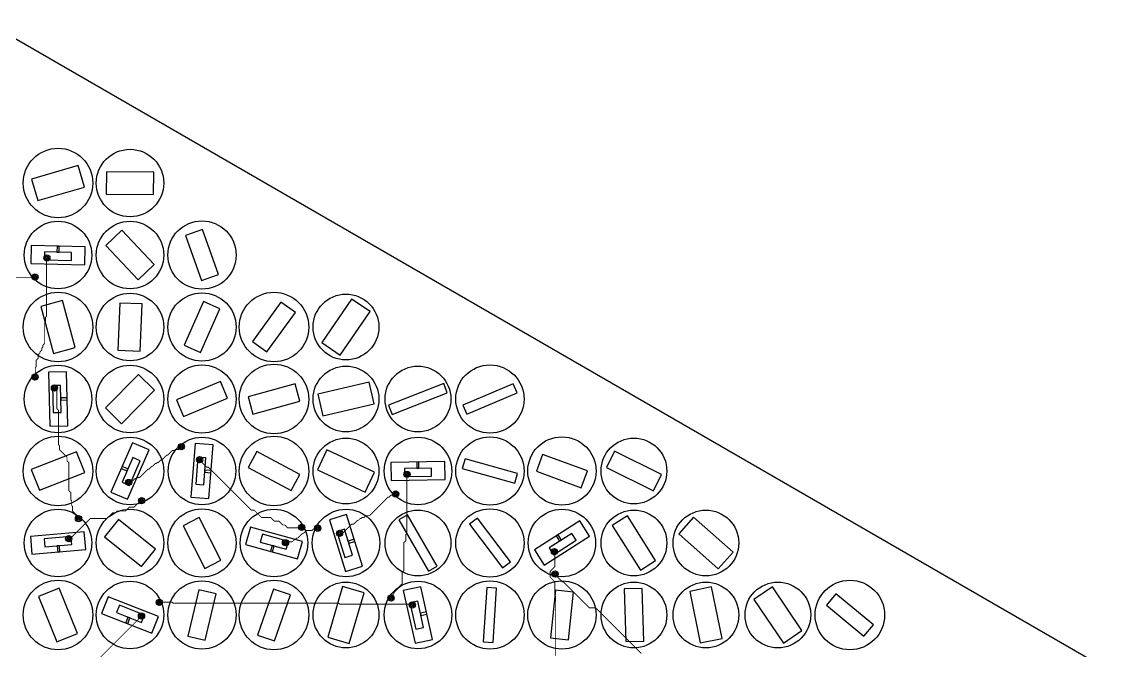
# Model space of a CAD drawing. Header units: millimetres. Extents: x -183 to 183, y -212 to 212.
# Drawn here: x 5.8 to 183.2, y 110.2 to 211.5 of the extents above; entities that cross this region are included whole.
import ezdxf

# ---------------------------------------------------------------- set-up
doc = ezdxf.new("R2010")
doc.units = ezdxf.units.MM
for name, color, linetype in [('ANTIPAD', 8, 'Continuous'), ('BOT_PAD', 40, 'Continuous'), ('BOT_TRACE', 30, 'Continuous'), ('DIODE_SHEET', 6, 'Continuous'), ('OUTLINE', 7, 'Continuous'), ('TOP_DISC', 1, 'Continuous'), ('TOP_ISLAND', 3, 'Continuous'), ('TOP_SLOT', 2, 'Continuous'), ('VIA_DRILL', 5, 'Continuous'), ('VIA_PAD', 4, 'Continuous')]:
    doc.layers.add(name, color=color, linetype=linetype)

msp = doc.modelspace()

# ---------------------------------------------------------------- linework, layer by layer
at = {"layer": 'ANTIPAD'}
for centre in [(9.808, 173.513), (7.885, 170.457), (7.882, 154.339), (11.026, 152.566), (31.466, 143.103), (34.411, 141.016), (67.828, 138.644), (22.97, 137.357), (25.065, 134.417), (66.024, 135.517), (14.9, 131.533), (50.868, 130.128), (53.457, 129.99), (56.966, 129.143), (13.327, 128.283), (48.257, 127.635), (91.583, 126.197), (91.688, 122.588), (65.263, 118.747), (27.91, 118.041), (68.693, 117.621), (25.05, 115.838)]:
    msp.add_circle(centre, 0.5, dxfattribs=at)
at = {"layer": 'BOT_PAD'}
for centre in [(9.808, 173.513), (7.885, 170.457), (7.882, 154.339), (11.026, 152.566), (31.466, 143.103), (34.411, 141.016), (67.828, 138.644), (22.97, 137.357), (66.024, 135.517), (25.065, 134.417), (14.9, 131.533), (50.868, 130.128), (53.457, 129.99), (13.327, 128.283), (48.257, 127.635), (56.966, 129.143), (91.583, 126.197), (91.688, 122.588), (65.263, 118.747), (27.91, 118.041), (68.693, 117.621), (25.05, 115.838)]:
    msp.add_circle(centre, 0.3, dxfattribs=at)
at = {"layer": 'BOT_TRACE', "const_width": 0.15}
for points in [[(7.882, 154.339), (7.945, 154.353), (7.945, 155.853), (8.095, 156.003), (8.095, 157.053), (8.395, 157.353), (8.395, 157.953), (8.695, 158.253), (8.695, 158.403), (8.995, 158.703), (8.995, 159.003), (9.145, 159.153), (9.145, 159.453), (9.445, 159.753), (9.445, 163.203), (9.595, 163.353), (9.595, 163.953), (9.745, 164.103), (9.745, 173.553), (9.808, 173.513)], [(7.885, 170.457), (7.945, 170.403), (-1.505, 170.403)], [(14.9, 131.533), (14.845, 131.553), (14.545, 131.853), (14.545, 132.003), (14.395, 132.153), (14.395, 132.303), (13.945, 132.753), (13.945, 133.503), (13.795, 133.653), (13.795, 134.403), (13.645, 134.553), (13.645, 135.753), (13.345, 136.053), (13.345, 140.553), (13.045, 140.853), (13.045, 141.453), (11.845, 142.653), (11.845, 143.253), (11.695, 143.403), (11.695, 148.953), (11.395, 149.253), (11.395, 152.253), (11.095, 152.553), (11.026, 152.566)], [(31.466, 143.103), (31.495, 143.103), (31.045, 142.653), (30.595, 142.653), (30.445, 142.503), (29.995, 142.503), (29.245, 141.753), (29.095, 141.753), (28.345, 141.003), (28.195, 141.003), (27.745, 140.553), (27.595, 140.553), (27.445, 140.403), (27.295, 140.403), (26.845, 139.953), (26.695, 139.953), (26.245, 139.503), (26.095, 139.503), (24.745, 138.153), (24.445, 138.153), (24.295, 138.003), (23.995, 138.003), (23.545, 137.553), (23.095, 137.553), (22.945, 137.403), (22.97, 137.357)], [(50.868, 130.128), (50.845, 130.053), (48.595, 130.053), (48.145, 130.503), (47.845, 130.503), (47.245, 131.103), (46.495, 131.103), (45.895, 131.703), (44.395, 131.703), (43.195, 132.903), (42.745, 132.903), (35.845, 139.803), (35.545, 139.803), (34.345, 141.003), (34.411, 141.016)], [(65.263, 118.747), (65.245, 118.803), (65.545, 119.103), (65.545, 119.253), (65.695, 119.403), (65.695, 119.553), (66.445, 120.303), (66.445, 120.453), (67.045, 121.053), (67.045, 122.853), (67.345, 123.153), (67.345, 127.653), (67.645, 127.953), (67.645, 129.003), (67.795, 129.153), (67.795, 138.603), (67.828, 138.644)], [(66.024, 135.517), (65.995, 135.453), (65.545, 135.453), (65.395, 135.303), (65.245, 135.303), (64.945, 135.003), (64.795, 135.003), (61.795, 132.003), (61.195, 132.003), (60.895, 131.703), (60.595, 131.703), (60.445, 131.553), (60.295, 131.553), (59.995, 131.253), (59.845, 131.253), (59.245, 130.653), (58.945, 130.653), (57.445, 129.153), (56.995, 129.153), (56.966, 129.143)], [(25.065, 134.417), (25.045, 134.403), (24.595, 133.953), (24.445, 133.953), (23.845, 133.353), (23.095, 133.353), (22.495, 132.753), (21.145, 132.753), (20.845, 132.453), (20.395, 132.453), (19.495, 131.553), (16.795, 131.553), (13.645, 128.403), (13.495, 128.403), (13.345, 128.253), (13.327, 128.283)], [(53.457, 129.99), (53.395, 130.053), (53.245, 129.903), (52.795, 129.903), (52.495, 129.603), (51.595, 129.603), (51.145, 129.153), (50.995, 129.153), (50.245, 128.403), (50.095, 128.403), (49.795, 128.103), (49.645, 128.103), (49.345, 127.803), (48.445, 127.803), (48.295, 127.653), (48.257, 127.635)], [(91.774, 109.43), (91.795, 109.503), (91.795, 118.953), (91.645, 119.103), (91.645, 121.353), (90.895, 122.103), (90.895, 123.003), (91.645, 123.753), (91.645, 126.153), (91.583, 126.197)], [(91.688, 122.588), (91.645, 122.553), (92.845, 121.353), (92.995, 121.353), (97.195, 117.153), (98.245, 117.153), (105.595, 109.803)], [(27.91, 118.041), (27.895, 118.053), (29.995, 118.053), (30.145, 117.903), (56.845, 117.903), (56.995, 117.753), (68.545, 117.753), (68.695, 117.603), (68.693, 117.621)], [(11, 97.898), (10.945, 97.953), (11.245, 98.253), (11.245, 98.403), (11.395, 98.553), (11.395, 98.853), (11.545, 99.003), (11.545, 99.153), (11.845, 99.453), (11.845, 99.903), (12.445, 100.503), (12.445, 102.003), (12.595, 102.153), (12.595, 103.053), (13.495, 103.953), (13.495, 104.253), (25.045, 115.803), (25.05, 115.838)]]:
    msp.add_lwpolyline(points, dxfattribs=at)
at = {"layer": 'DIODE_SHEET'}
for points in [[(11.436, 174.454), (11.786, 174.446), (11.809, 175.445), (11.46, 175.454)], [(12.046, 150.986), (12.054, 150.636), (13.054, 150.661), (13.045, 151.011)], [(69.418, 139.647), (69.768, 139.653), (69.754, 140.652), (69.404, 140.647)], [(22.718, 139.221), (22.858, 139.541), (21.943, 139.943), (21.802, 139.622)], [(35.262, 139.339), (35.235, 138.99), (36.232, 138.912), (36.259, 139.261)], [(58.378, 127.901), (58.482, 127.566), (59.437, 127.863), (59.333, 128.197)], [(92.411, 127.886), (92.706, 128.074), (92.169, 128.917), (91.874, 128.729)], [(11.814, 127.167), (11.465, 127.136), (11.552, 126.14), (11.901, 126.171)], [(46.448, 127.12), (46.111, 127.213), (45.844, 126.249), (46.181, 126.156)], [(23.197, 115.517), (22.872, 115.646), (22.504, 114.716), (22.83, 114.587)], [(70.001, 116.269), (70.077, 115.928), (71.053, 116.147), (70.976, 116.488)]]:
    msp.add_lwpolyline(points, close=True, dxfattribs=at)
at = {"layer": 'OUTLINE'}
msp.add_lwpolyline([(0, 211.547), (-183.205, 105.774), (-183.205, -105.774), (0, -211.547), (183.205, -105.774), (183.205, 105.774)], close=True, dxfattribs=at)
at = {"layer": 'TOP_DISC'}
for centre, radius in [((11.6, 185.6), 5.6), ((23.2, 185.6), 5.435), ((11.6, 174), 5.435), ((23.2, 174), 5.435), ((34.8, 174), 5.5), ((11.6, 162.4), 5.6), ((23.2, 162.4), 5.435), ((34.8, 162.4), 5.5), ((46.4, 162.4), 5.6), ((58, 162.4), 5.3), ((11.6, 150.8), 5.435), ((23.2, 150.8), 5.435), ((34.8, 150.8), 5.5), ((46.4, 150.8), 5.6), ((81.2, 150.8), 5.5), ((58, 150.8), 5.3), ((69.6, 150.8), 5.3), ((11.6, 139.2), 5.6), ((23.2, 139.2), 5.435), ((34.8, 139.2), 5.435), ((46.4, 139.2), 5.6), ((58, 139.2), 5.3), ((69.6, 139.2), 5.435), ((81.2, 139.2), 5.5), ((92.8, 139.2), 5.5), ((104.4, 139.2), 5.3), ((34.8, 127.6), 5.5), ((81.2, 127.6), 5.5), ((11.6, 127.6), 5.435), ((23.2, 127.6), 5.435), ((46.4, 127.6), 5.435), ((58, 127.6), 5.435), ((69.6, 127.6), 5.3), ((92.8, 127.6), 5.435), ((104.4, 127.6), 5.3), ((116, 127.6), 5.3), ((11.6, 116), 5.6), ((23.2, 116), 5.435), ((34.8, 116), 5.5), ((46.4, 116), 5.6), ((58, 116), 5.3), ((69.6, 116), 5.435), ((81.2, 116), 5.5), ((92.8, 116), 5.5), ((104.4, 116), 5.3), ((116, 116), 5.3), ((127.6, 116), 5.3), ((139.2, 116), 5.6)]:
    msp.add_circle(centre, radius, dxfattribs=at)
at = {"layer": 'TOP_ISLAND'}
for points in [[(9.406, 173.202), (13.753, 173.098), (13.784, 174.398), (9.437, 174.502)], [(10.697, 152.952), (10.804, 148.606), (12.103, 148.638), (11.996, 152.984)], [(23.105, 136.868), (24.852, 140.849), (23.661, 141.372), (21.914, 137.39)], [(34.123, 141.434), (33.782, 137.099), (35.078, 136.997), (35.419, 141.332)], [(67.439, 138.318), (71.786, 138.382), (71.767, 139.682), (67.42, 139.618)], [(56.544, 129.424), (57.833, 125.272), (59.074, 125.657), (57.785, 129.81)], [(13.692, 128.636), (9.36, 128.257), (9.474, 126.962), (13.805, 127.341)], [(48.722, 127.838), (44.532, 129), (44.185, 127.747), (48.375, 126.585)], [(91.423, 125.715), (95.09, 128.051), (94.392, 129.147), (90.724, 126.812)], [(25.534, 115.991), (21.491, 117.59), (21.013, 116.381), (25.056, 114.782)], [(68.294, 117.935), (69.247, 113.693), (70.515, 113.977), (69.563, 118.22)]]:
    msp.add_lwpolyline(points, close=True, dxfattribs=at)
at = {"layer": 'TOP_SLOT'}
for points in [[(8.328, 182.79), (15.864, 184.95), (14.872, 188.41), (7.336, 186.25)], [(27.014, 187.38), (19.405, 187.42), (19.386, 183.82), (26.995, 183.78)], [(27.117, 172.461), (21.906, 178.005), (19.283, 175.539), (24.494, 169.995)], [(37.443, 170.848), (34.893, 178.113), (32.157, 177.152), (34.707, 169.887)], [(7.219, 172.654), (15.912, 172.447), (15.981, 175.346), (7.288, 175.553)], [(57.088, 157.885), (61.882, 164.88), (58.912, 166.915), (54.118, 159.92)], [(14.353, 159.079), (12.324, 166.652), (8.847, 165.721), (10.876, 158.148)], [(24.86, 158.532), (25.138, 166.136), (21.54, 166.268), (21.262, 158.664)], [(34.557, 158.293), (37.691, 165.327), (35.043, 166.507), (31.909, 159.473)], [(45.269, 158.376), (49.877, 164.719), (47.531, 166.424), (42.923, 160.081)], [(10.043, 155.111), (10.258, 146.418), (13.157, 146.489), (12.942, 155.182)], [(21.812, 146.827), (27.152, 152.247), (24.588, 154.773), (19.248, 149.353)], [(31.81, 147.975), (38.911, 150.951), (37.79, 153.625), (30.689, 150.649)], [(42.999, 148.37), (50.563, 150.432), (49.801, 153.23), (42.237, 151.168)], [(54.278, 148.086), (62.538, 150.007), (61.722, 153.514), (53.462, 151.593)], [(65.453, 148.312), (74.332, 151.799), (73.747, 153.288), (64.868, 149.801)], [(77.463, 148.344), (85.563, 151.783), (84.937, 153.256), (76.837, 149.817)], [(22.781, 134.636), (26.275, 142.599), (23.619, 143.764), (20.125, 135.801)], [(8.604, 136.097), (15.906, 138.95), (14.596, 142.303), (7.294, 139.45)], [(33.695, 143.648), (33.014, 134.979), (35.905, 134.752), (36.586, 143.421)], [(50.542, 138.638), (43.621, 142.322), (42.258, 139.762), (49.179, 136.078)], [(62.603, 139.024), (54.93, 142.634), (53.397, 139.376), (61.07, 135.766)], [(108.842, 138.613), (101.248, 142.385), (99.958, 139.787), (107.552, 136.015)], [(65.274, 137.686), (73.969, 137.814), (73.926, 140.714), (65.231, 140.586)], [(85.652, 138.776), (77.182, 141.164), (76.748, 139.624), (85.218, 137.236)], [(96.914, 139.237), (89.684, 141.886), (88.686, 139.163), (95.916, 136.514)], [(27.292, 126.615), (21.366, 131.388), (19.108, 128.585), (25.034, 123.812)], [(37.837, 124.825), (34.348, 131.689), (31.763, 130.375), (35.252, 123.511)], [(55.326, 131.322), (57.905, 123.018), (60.674, 123.878), (58.095, 132.182)], [(72.674, 123.866), (67.913, 132.133), (66.526, 131.334), (71.287, 123.067)], [(84.498, 124.58), (79.176, 131.588), (77.902, 130.62), (83.224, 123.612)], [(107.902, 124.804), (103.344, 131.955), (100.898, 130.396), (105.456, 123.245)], [(120.369, 126.14), (114.016, 131.757), (111.631, 129.06), (117.984, 123.443)], [(50.977, 127.835), (42.598, 130.159), (41.823, 127.365), (50.202, 125.041)], [(89.911, 124.042), (97.246, 128.712), (95.689, 131.158), (88.354, 126.488)], [(15.805, 129.424), (7.142, 128.665), (7.395, 125.776), (16.058, 126.535)], [(14.74, 113.043), (11.796, 120.309), (8.46, 118.957), (11.404, 111.691)], [(27.777, 115.75), (19.69, 118.947), (18.623, 116.25), (26.71, 113.053)], [(35.332, 111.921), (37.092, 119.417), (34.268, 120.079), (32.508, 112.583)], [(46.483, 111.821), (49.056, 119.227), (46.317, 120.179), (43.744, 112.773)], [(58.535, 111.425), (60.92, 119.563), (57.465, 120.575), (55.08, 112.437)], [(67.233, 119.925), (69.137, 111.44), (71.967, 112.075), (70.063, 120.56)], [(81.727, 111.559), (82.27, 120.342), (80.673, 120.441), (80.13, 111.658)], [(93.834, 112.018), (94.65, 119.675), (91.766, 119.982), (90.95, 112.325)], [(105.974, 111.804), (105.725, 120.281), (102.826, 120.196), (103.075, 111.719)], [(118.604, 112.2), (116.925, 120.512), (113.396, 119.8), (115.075, 111.488)], [(131.472, 113.505), (126.705, 120.518), (123.728, 118.495), (128.495, 111.482)], [(142.99, 114.437), (136.935, 119.417), (135.41, 117.563), (141.465, 112.583)]]:
    msp.add_lwpolyline(points, close=True, dxfattribs=at)
at = {"layer": 'VIA_DRILL'}
for centre in [(9.808, 173.513), (7.885, 170.457), (7.882, 154.339), (11.026, 152.566), (31.466, 143.103), (34.411, 141.016), (67.828, 138.644), (22.97, 137.357), (66.024, 135.517), (25.065, 134.417), (14.9, 131.533), (50.868, 130.128), (53.457, 129.99), (13.327, 128.283), (48.257, 127.635), (56.966, 129.143), (91.583, 126.197), (91.688, 122.588), (65.263, 118.747), (27.91, 118.041), (68.693, 117.621), (25.05, 115.838)]:
    msp.add_circle(centre, 0.15, dxfattribs=at)
at = {"layer": 'VIA_PAD'}
for centre in [(9.808, 173.513), (7.885, 170.457), (7.882, 154.339), (11.026, 152.566), (31.466, 143.103), (34.411, 141.016), (67.828, 138.644), (22.97, 137.357), (66.024, 135.517), (25.065, 134.417), (14.9, 131.533), (50.868, 130.128), (53.457, 129.99), (13.327, 128.283), (48.257, 127.635), (56.966, 129.143), (91.583, 126.197), (91.688, 122.588), (65.263, 118.747), (27.91, 118.041), (68.693, 117.621), (25.05, 115.838)]:
    msp.add_circle(centre, 0.3, dxfattribs=at)

doc.saveas('drawing.dxf')
